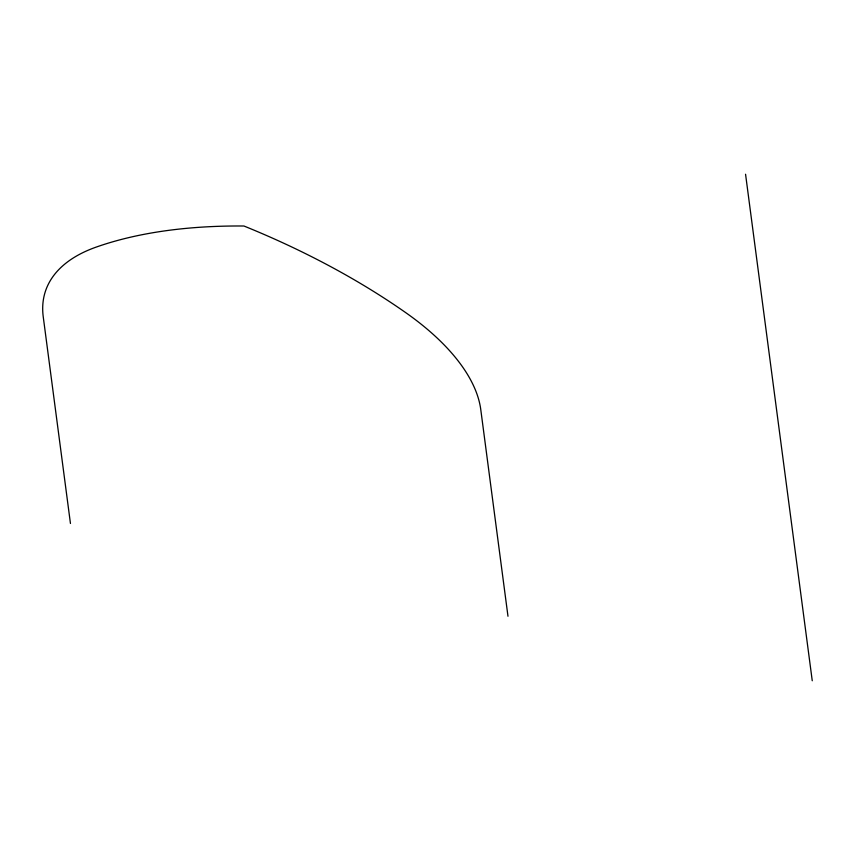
<?xml version="1.0" encoding="UTF-8"?>
<svg xmlns="http://www.w3.org/2000/svg" width="855" height="855" viewBox="0 0 855 855"><rect width="100%" height="100%" fill="white"/><g stroke="black" fill="none" stroke-linecap="round" stroke-linejoin="round"><path stroke-width="1.28" d="M745.56 174.238L812.25 680.762M507.977 616.252L480.767 409.577A228.21 109.846 18.4 0 0 405.719 312.641A456.41 219.692 18.4 0 0 243.942 226.009A456.41 219.692 18.4 0 0 96.348 247.042A228.21 109.846 18.4 0 0 43.242 316.81L70.452 523.484"/></g></svg>
